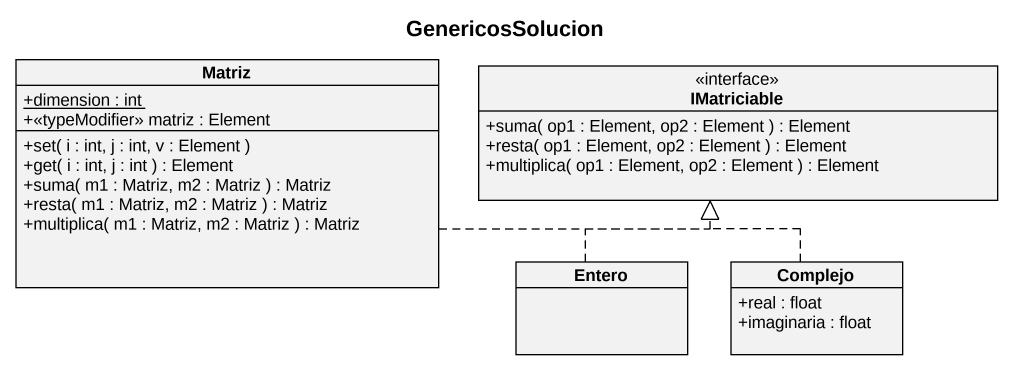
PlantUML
@startuml
title GenericosSolucion
hide circle
hide empty members
skinparam classAttributeIconSize 0
class Matriz {
  {static} +dimension : int
  +<<typeModifier>> matriz : Element
  +set( i : int, j : int, v : Element )
  +get( i : int, j : int ) : Element
  +suma( m1 : Matriz, m2 : Matriz ) : Matriz
  +resta( m1 : Matriz, m2 : Matriz ) : Matriz
  +multiplica( m1 : Matriz, m2 : Matriz ) : Matriz
}
interface IMatriciable {
  +suma( op1 : Element, op2 : Element ) : Element
  +resta( op1 : Element, op2 : Element ) : Element
  +multiplica( op1 : Element, op2 : Element ) : Element
}
class Entero
class Complejo {
  +real : float
  +imaginaria : float
}
Matriz .right.|> IMatriciable
Entero .up.|> IMatriciable
Complejo .up.|> IMatriciable
@enduml
